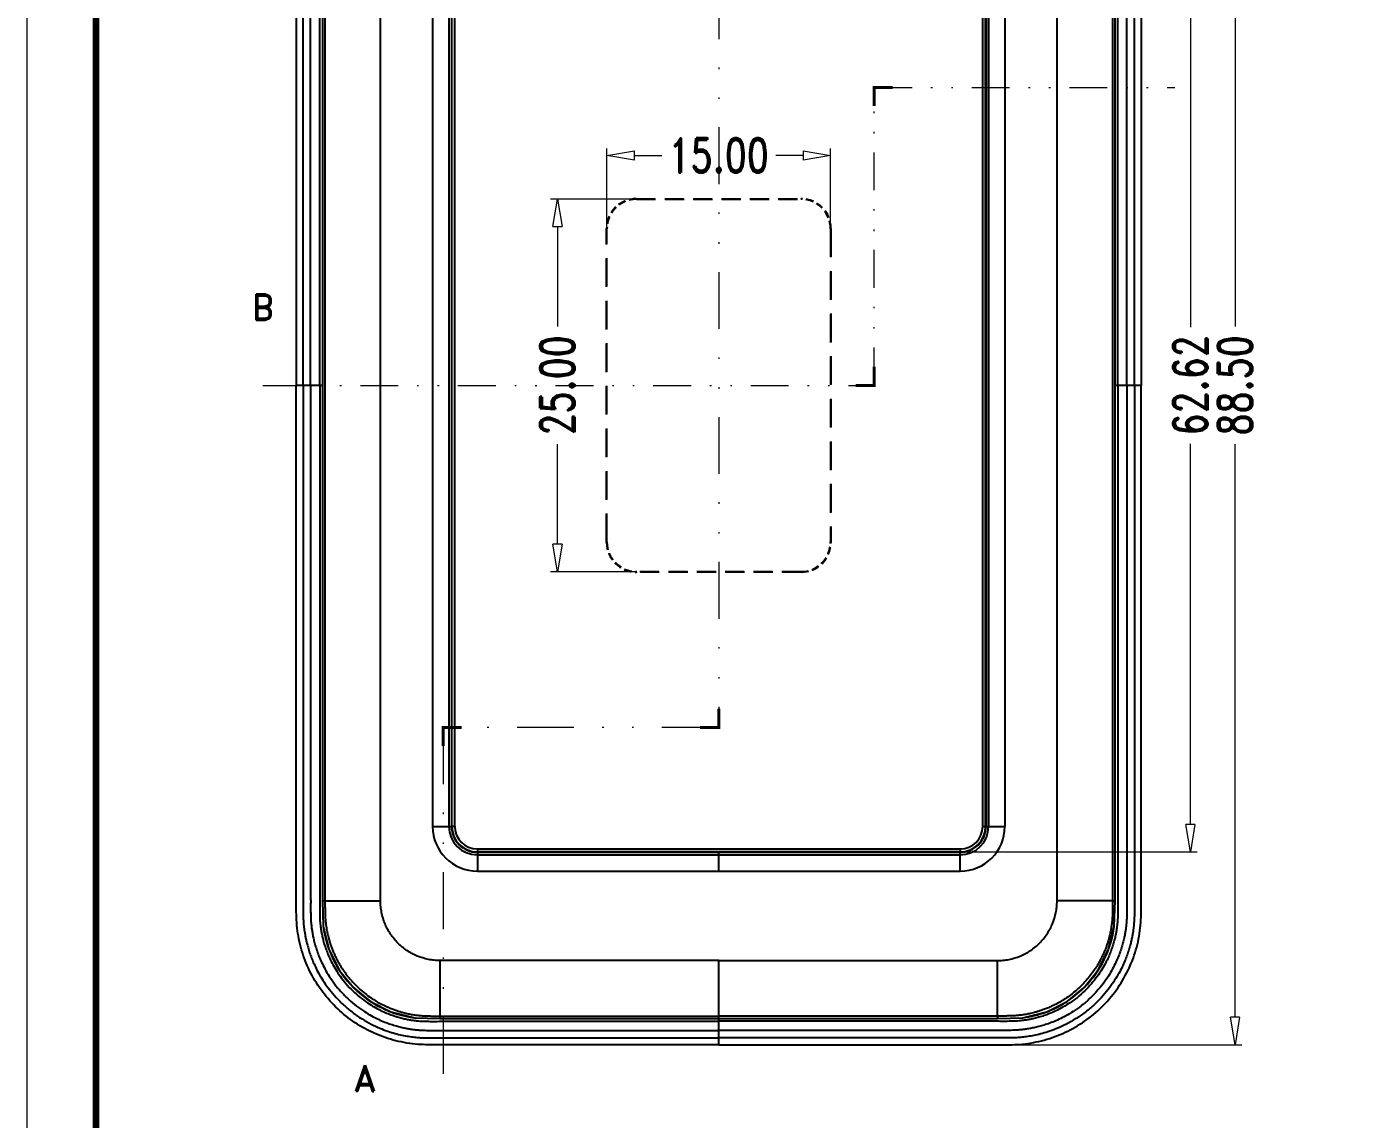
# Model space of a CAD drawing. Header units: millimetres. Extents: x 1204 to 1781, y 423 to 610.
# Drawn here: x 1204.2 to 1294.2, y 497.5 to 570.8 of the extents above; entities that cross this region are included whole.
import ezdxf
from ezdxf.enums import TextEntityAlignment as Align

# ---------------------------------------------------------------- set-up
doc = ezdxf.new("R2010")
doc.units = ezdxf.units.MM
doc.linetypes.add('DIVIDE', pattern=[31.75, 12.7, -6.35, 0, -6.35, 0, -6.35])
doc.linetypes.add('HIDDEN', pattern=[9.525, 6.35, -3.175])
for name, color, linetype, lineweight in [('dim', 82, 'Continuous', 9), ('from', 7, 'Continuous', 13), ('hatch', 56, 'Continuous', 9)]:
    doc.layers.add(name, color=color, linetype=linetype, lineweight=lineweight)
doc.styles.add('ROMAND', font='romand.shx', dxfattribs={"width": 0.75, "bigfont": 'gbcbig.shx'})
doc.dimstyles.new('YanXiu', dxfattribs={"dimtxt": 2.5, "dimasz": 2.2, "dimexe": 1, "dimexo": 0, "dimgap": 0.66, "dimtad": 0, "dimzin": 1, "dimdsep": 46, "dimtxsty": 'ROMAND', "dimblk": 'CLOSEDBLANK', "dimcen": 0, "dimclrd": 3, "dimclre": 3, "dimclrt": 7, "dimazin": 0, "dimtfac": 1, "dimtofl": 0, "dimtmove": 0, "dimatfit": 3, "dimldrblk": 'CLOSEDBLANK', "dimfxl": 1, "dimlwd": 5, "dimlwe": 5, "dimarcsym": 0})

# ---------------------------------------------------------------- blocks, each defined once
blk = doc.blocks.new('_ClosedBlank')
at = {"color": 0, "linetype": 'ByBlock', "lineweight": -2}
for p, q in [((-1, 0.167), (0, 0)), ((-1, 0.167), (-1, -0.167)), ((0, 0), (-1, -0.167))]:
    blk.add_line(p, q, dxfattribs=at)
blk = doc.blocks.new('*D52')
at = {"layer": 'Defpoints', "color": 0}
for p in [(1266.874, 578.078), (1266.874, 515.458), (1282.322, 515.458)]:
    blk.add_point(p, dxfattribs=at)
at = {"layer": 'dim', "color": 3, "lineweight": 5}
for p, q in [((1266.874, 578.078), (1282.781, 578.078)), ((1282.322, 576.238), (1282.322, 550.678)), ((1282.322, 517.298), (1282.322, 542.858)), ((1266.874, 515.458), (1282.781, 515.458))]:
    blk.add_line(p, q, dxfattribs=at)
at = {"layer": 'dim', "color": 3, "lineweight": 5, "xscale": 1.84, "yscale": 1.84, "zscale": 1.84}
for p, rotation in [((1282.322, 578.078), 90), ((1282.322, 515.458), 270)]:
    blk.add_blockref('_ClosedBlank', p, dxfattribs=dict(at, rotation=rotation))
at = {"layer": 'dim', "color": 7, "insert": (1282.322, 546.768), "char_height": 2.3, "attachment_point": 5, "rotation": 90, "style": 'ROMAND'}
blk.add_mtext('62.62', dxfattribs=at)
blk = doc.blocks.new('*D55')
at = {"layer": 'Defpoints', "color": 0}
for p in [(1269.366, 591.017), (1269.066, 502.519), (1285.322, 502.519)]:
    blk.add_point(p, dxfattribs=at)
at = {"layer": 'dim', "color": 3, "lineweight": 5}
for p, q in [((1269.366, 591.017), (1285.781, 591.017)), ((1285.322, 589.177), (1285.322, 550.719)), ((1285.322, 504.359), (1285.322, 542.817)), ((1269.066, 502.519), (1285.781, 502.519))]:
    blk.add_line(p, q, dxfattribs=at)
at = {"layer": 'dim', "color": 3, "lineweight": 5, "xscale": 1.84, "yscale": 1.84, "zscale": 1.84}
for p, rotation in [((1285.322, 591.017), 90), ((1285.322, 502.519), 270)]:
    blk.add_blockref('_ClosedBlank', p, dxfattribs=dict(at, rotation=rotation))
at = {"layer": 'dim', "color": 7, "insert": (1285.322, 546.768), "char_height": 2.3, "attachment_point": 5, "rotation": 90, "style": 'ROMAND'}
blk.add_mtext('88.50', dxfattribs=at)
blk = doc.blocks.new('*D56')
at = {"layer": 'Defpoints', "color": 0}
for p in [(1258.174, 562.203), (1243.174, 557.276), (1258.174, 557.276)]:
    blk.add_point(p, dxfattribs=at)
at = {"layer": 'dim', "color": 3, "lineweight": 5}
for p, q in [((1243.174, 557.276), (1243.174, 562.663)), ((1245.014, 562.203), (1246.847, 562.203)), ((1256.334, 562.203), (1254.502, 562.203)), ((1258.174, 557.276), (1258.174, 562.663))]:
    blk.add_line(p, q, dxfattribs=at)
at = {"layer": 'dim', "color": 3, "lineweight": 5, "xscale": 1.84, "yscale": 1.84, "zscale": 1.84, "rotation": 180}
blk.add_blockref('_ClosedBlank', (1243.174, 562.203), dxfattribs=at)
at = {"layer": 'dim', "color": 3, "lineweight": 5, "xscale": 1.84, "yscale": 1.84, "zscale": 1.84}
blk.add_blockref('_ClosedBlank', (1258.174, 562.203), dxfattribs=at)
at = {"layer": 'dim', "color": 7, "insert": (1250.674, 562.203), "char_height": 2.3, "attachment_point": 5, "style": 'ROMAND'}
blk.add_mtext('15.00', dxfattribs=at)
blk = doc.blocks.new('*D57')
at = {"layer": 'Defpoints', "color": 0}
for p in [(1245.167, 559.268), (1239.85, 534.268), (1245.167, 534.268)]:
    blk.add_point(p, dxfattribs=at)
at = {"layer": 'dim', "color": 3, "lineweight": 5}
for p, q in [((1245.167, 559.268), (1239.391, 559.268)), ((1239.85, 557.428), (1239.85, 550.719)), ((1239.85, 536.108), (1239.85, 542.817)), ((1245.167, 534.268), (1239.391, 534.268))]:
    blk.add_line(p, q, dxfattribs=at)
at = {"layer": 'dim', "color": 3, "lineweight": 5, "xscale": 1.84, "yscale": 1.84, "zscale": 1.84}
for p, rotation in [((1239.85, 559.268), 90), ((1239.85, 534.268), 270)]:
    blk.add_blockref('_ClosedBlank', p, dxfattribs=dict(at, rotation=rotation))
at = {"layer": 'dim', "color": 7, "insert": (1239.85, 546.768), "char_height": 2.3, "attachment_point": 5, "rotation": 90, "style": 'ROMAND'}
blk.add_mtext('25.00', dxfattribs=at)

msp = doc.modelspace()

# ---------------------------------------------------------------- linework, layer by layer
at = {"color": 7, "linetype": 'Continuous'}
for p, q in [((1224.075, 581.367), (1224.075, 512.169)), ((1277.274, 512.169), (1277.274, 581.367)), ((1231.474, 576.368), (1231.474, 517.168)), ((1232.568, 576.368), (1232.568, 517.168)), ((1232.74, 576.368), (1232.74, 517.168)), ((1232.764, 517.168), (1232.764, 576.368)), ((1232.964, 517.168), (1232.964, 576.368)), ((1268.384, 517.168), (1268.384, 576.368)), ((1268.584, 517.168), (1268.584, 576.368)), ((1268.609, 576.368), (1268.609, 517.168)), ((1268.78, 576.368), (1268.78, 517.168)), ((1269.874, 576.368), (1269.874, 517.168)), ((1224.074, 546.768), (1222.324, 546.768)), ((1279.024, 546.768), (1277.274, 546.768)), ((1231.474, 517.168), (1232.74, 517.168)), ((1232.74, 517.168), (1232.764, 517.168)), ((1232.964, 517.168), (1232.764, 517.168)), ((1268.384, 517.168), (1268.584, 517.168)), ((1268.609, 517.168), (1268.584, 517.168)), ((1268.609, 517.168), (1269.874, 517.168)), ((1234.474, 515.658), (1234.474, 515.458)), ((1234.474, 515.658), (1266.874, 515.658)), ((1234.474, 515.434), (1234.474, 515.458)), ((1266.874, 515.458), (1234.474, 515.458)), ((1234.474, 515.434), (1234.474, 514.168)), ((1234.474, 515.434), (1266.874, 515.434)), ((1250.674, 514.168), (1250.674, 515.434)), ((1266.874, 515.658), (1266.874, 515.458)), ((1266.874, 515.434), (1266.874, 515.458)), ((1266.874, 514.168), (1266.874, 515.434)), ((1234.474, 515.262), (1266.874, 515.262)), ((1234.474, 514.168), (1266.874, 514.168)), ((1224.075, 512.169), (1224.132, 510.487)), ((1224.249, 512.168), (1227.974, 512.168)), ((1277.099, 512.168), (1273.374, 512.168)), ((1277.216, 510.487), (1277.274, 512.169)), ((1224.132, 510.487), (1224.534, 508.873)), ((1276.814, 508.873), (1277.216, 510.487)), ((1224.534, 508.873), (1225.228, 507.505)), ((1276.12, 507.505), (1276.814, 508.873)), ((1225.228, 507.505), (1226.156, 506.359)), ((1231.974, 504.443), (1231.974, 508.168)), ((1250.674, 504.268), (1250.674, 508.168)), ((1269.374, 504.443), (1269.374, 508.168)), ((1275.193, 506.359), (1276.12, 507.505)), ((1226.156, 506.359), (1227.3, 505.429)), ((1274.049, 505.429), (1275.193, 506.359)), ((1227.3, 505.429), (1228.666, 504.733)), ((1228.666, 504.733), (1230.279, 504.328)), ((1271.07, 504.328), (1272.682, 504.733)), ((1272.682, 504.733), (1274.049, 505.429)), ((1230.279, 504.328), (1231.975, 504.268)), ((1231.974, 504.443), (1231.975, 504.268)), ((1231.975, 504.268), (1269.373, 504.268)), ((1250.674, 502.518), (1250.674, 504.268)), ((1269.374, 504.443), (1269.373, 504.268)), ((1269.373, 504.268), (1271.07, 504.328))]:
    msp.add_line(p, q, dxfattribs=at)
at = {"color": 3, "linetype": 'HIDDEN', "ltscale": 0.2}
for p, q in [((1245.14, 559.294), (1256.208, 559.294)), ((1245.167, 559.268), (1256.182, 559.268)), ((1256.208, 534.242), (1245.14, 534.242)), ((1256.182, 534.268), (1245.167, 534.268))]:
    msp.add_line(p, q, dxfattribs=at)
at = {"color": 3, "linetype": 'HIDDEN', "ltscale": 0.001}
for p, q in [((1245.14, 559.294), (1245.167, 559.268)), ((1256.208, 559.294), (1256.182, 559.268)), ((1243.148, 557.302), (1243.174, 557.276)), ((1258.201, 557.302), (1258.174, 557.276)), ((1243.148, 536.234), (1243.174, 536.26)), ((1258.201, 536.234), (1258.174, 536.26)), ((1245.14, 534.242), (1245.167, 534.268)), ((1256.208, 534.242), (1256.182, 534.268))]:
    msp.add_line(p, q, dxfattribs=at)
at = {"color": 3, "linetype": 'HIDDEN', "ltscale": 0.3}
for p, q in [((1243.148, 536.234), (1243.148, 557.302)), ((1243.174, 536.26), (1243.174, 557.276)), ((1258.174, 557.276), (1258.174, 536.26)), ((1258.201, 557.302), (1258.201, 536.234))]:
    msp.add_line(p, q, dxfattribs=at)
at = {"color": 7, "linetype": 'Continuous'}
for centre, radius, start, end in [((1234.474, 517.168), 3, 180, 270), ((1234.474, 517.168), 1.906, 180, 270), ((1234.474, 517.168), 1.734, 179.99565, 270.00679), ((1234.474, 517.168), 1.71, 180, 270), ((1234.474, 517.168), 1.51, 180, 270), ((1266.874, 517.168), 1.51, 270, 0), ((1266.874, 517.168), 1.71, 270, 0), ((1266.874, 517.168), 1.734, 269.99321, 0.00435), ((1266.874, 517.168), 1.906, 270, 0), ((1266.874, 517.168), 3, 270, 0), ((1231.174, 511.368), 7.094, 187.2901, 224.88522), ((1270.175, 511.367), 7.093, 315.2907, 352.55043), ((1231.174, 511.367), 7.094, 224.88047, 262.55352), ((1270.173, 511.369), 7.096, 303.41054, 314.7226), ((1270.175, 511.368), 7.095, 314.72186, 315.29209), ((1270.175, 511.366), 7.092, 277.46795, 302.80677), ((1270.175, 511.368), 7.094, 302.80071, 303.40664)]:
    msp.add_arc(centre, radius, start, end, dxfattribs=at)
at = {"color": 3, "linetype": 'HIDDEN', "ltscale": 0.08}
for centre, major_axis, start_param, end_param in [((1245.156, 557.287), (-1.425, 1.425), -0.7816, 0.7816), ((1245.182, 557.26), (1.425, -1.425), 2.359993, 3.923193), ((1256.167, 557.26), (-1.425, -1.425), 2.359993, 3.923193), ((1256.193, 557.287), (1.425, 1.425), -0.7816, 0.7816), ((1245.156, 536.249), (1.425, 1.425), -3.923193, -2.359993), ((1245.182, 536.276), (1.425, 1.425), 2.359993, 3.923193), ((1256.167, 536.276), (-1.425, 1.425), 2.359993, 3.923193), ((1256.193, 536.249), (-1.425, 1.425), -3.923193, -2.359993)]:
    msp.add_ellipse(centre, major_axis=major_axis, ratio=0.992433, start_param=start_param, end_param=end_param, dxfattribs=at)
at = {"color": 7, "linetype": 'Continuous'}
for points, start_tangent, end_tangent in [([(1250.674, 591.018), (1249.571, 591.018), (1248.467, 591.018), (1247.364, 591.018), (1246.26, 591.018), (1245.156, 591.018), (1244.053, 591.018), (1242.949, 591.018), (1241.846, 591.018), (1240.742, 591.018), (1239.639, 591.018), (1238.535, 591.018), (1237.432, 591.018), (1236.328, 591.018), (1235.224, 591.018), (1234.121, 591.018), (1233.018, 591.018), (1231.916, 591.018), (1230.682, 591.004), (1229.193, 590.793), (1227.764, 590.335), (1226.433, 589.641), (1225.239, 588.732), (1224.215, 587.635), (1223.391, 586.381), (1222.791, 585.005), (1222.433, 583.548), (1222.324, 582.093), (1222.324, 580.98), (1222.324, 579.874), (1222.324, 578.771), (1222.324, 577.668), (1222.324, 576.564), (1222.324, 575.461), (1222.324, 574.357), (1222.324, 573.254), (1222.324, 572.15), (1222.324, 571.046), (1222.324, 569.943), (1222.324, 568.839), (1222.324, 567.736), (1222.324, 566.632), (1222.324, 565.529), (1222.324, 564.425), (1222.324, 563.321), (1222.324, 562.218), (1222.324, 561.114), (1222.324, 560.011), (1222.324, 558.907), (1222.324, 557.804), (1222.324, 556.7), (1222.324, 555.597), (1222.324, 554.493), (1222.324, 553.389), (1222.324, 552.286), (1222.324, 551.182), (1222.324, 550.079), (1222.324, 548.975), (1222.324, 547.872), (1222.324, 546.768)], (-1, 0), (0, -1)), ([(1250.674, 591.018), (1251.778, 591.018), (1252.881, 591.018), (1253.985, 591.018), (1255.089, 591.018), (1256.192, 591.018), (1257.296, 591.018), (1258.399, 591.018), (1259.503, 591.018), (1260.606, 591.018), (1261.71, 591.018), (1262.813, 591.018), (1263.917, 591.018), (1265.021, 591.018), (1266.124, 591.018), (1267.228, 591.018), (1268.331, 591.018), (1269.432, 591.018), (1270.666, 591.004), (1272.155, 590.793), (1273.585, 590.335), (1274.915, 589.641), (1276.11, 588.732), (1277.134, 587.635), (1277.957, 586.381), (1278.557, 585.005), (1278.916, 583.548), (1279.025, 582.093), (1279.024, 580.98), (1279.024, 579.874), (1279.024, 578.771), (1279.024, 577.668), (1279.024, 576.564), (1279.024, 575.461), (1279.024, 574.357), (1279.024, 573.254), (1279.024, 572.15), (1279.024, 571.046), (1279.024, 569.943), (1279.024, 568.839), (1279.024, 567.736), (1279.024, 566.632), (1279.024, 565.529), (1279.024, 564.425), (1279.024, 563.321), (1279.024, 562.218), (1279.024, 561.114), (1279.024, 560.011), (1279.024, 558.907), (1279.024, 557.804), (1279.024, 556.7), (1279.024, 555.597), (1279.024, 554.493), (1279.024, 553.389), (1279.024, 552.286), (1279.024, 551.182), (1279.024, 550.079), (1279.024, 548.975), (1279.024, 547.872), (1279.024, 546.768)], (1, 0), (0, -1)), ([(1222.783, 546.768), (1222.783, 549.704), (1222.783, 552.524), (1222.783, 555.09), (1222.783, 557.394), (1222.783, 559.47), (1222.783, 561.35), (1222.783, 563.06), (1222.783, 564.619), (1222.783, 566.044), (1222.783, 567.349), (1222.783, 568.548), (1222.783, 569.65), (1222.783, 570.665), (1222.783, 571.6), (1222.783, 572.462), (1222.783, 573.259), (1222.783, 573.995), (1222.783, 574.678), (1222.783, 575.313), (1222.783, 575.905), (1222.783, 576.455), (1222.783, 576.965), (1222.783, 577.438), (1222.783, 577.877), (1222.783, 578.287), (1222.783, 578.668), (1222.783, 579.021), (1222.783, 579.346), (1222.783, 579.646), (1222.783, 579.922), (1222.783, 580.18), (1222.783, 580.421), (1222.783, 580.648), (1222.783, 580.864), (1222.783, 581.067), (1222.783, 581.255), (1222.783, 581.431), (1222.783, 581.599), (1222.782, 581.769), (1222.782, 581.943), (1222.782, 582.119), (1222.784, 582.298), (1222.789, 582.483), (1222.798, 582.67), (1222.811, 582.854), (1222.828, 583.034), (1222.849, 583.216), (1222.875, 583.406), (1222.909, 583.615), (1222.953, 583.85), (1223.012, 584.117), (1223.09, 584.419), (1223.19, 584.751), (1223.315, 585.109), (1223.468, 585.49), (1223.657, 585.898), (1223.892, 586.337), (1224.185, 586.812), (1224.55, 587.32), (1224.999, 587.85), (1225.528, 588.376), (1226.118, 588.865), (1226.735, 589.289), (1227.344, 589.634), (1227.921, 589.903), (1228.457, 590.107), (1228.955, 590.261), (1229.417, 590.373), (1229.843, 590.453), (1230.234, 590.507), (1230.584, 590.539), (1230.898, 590.555), (1231.181, 590.56), (1231.441, 590.56), (1231.69, 590.56), (1231.935, 590.559), (1232.183, 590.559), (1232.43, 590.559), (1232.68, 590.56), (1232.942, 590.56), (1233.23, 590.56), (1233.557, 590.559), (1233.921, 590.559), (1234.314, 590.559), (1234.739, 590.559), (1235.199, 590.559), (1235.699, 590.559), (1236.241, 590.559), (1236.824, 590.559), (1237.452, 590.559), (1238.132, 590.559), (1238.869, 590.559), (1239.669, 590.559), (1240.537, 590.559), (1241.479, 590.559), (1242.499, 590.559), (1243.606, 590.559), (1244.804, 590.559), (1246.104, 590.559), (1247.51, 590.559), (1249.037, 590.559), (1250.674, 590.559)], (0, 1), (1, 0)), ([(1223.289, 546.768), (1223.289, 549.647), (1223.289, 552.414), (1223.289, 554.946), (1223.289, 557.224), (1223.289, 559.279), (1223.289, 561.142), (1223.289, 562.838), (1223.289, 564.385), (1223.289, 565.801), (1223.289, 567.099), (1223.289, 568.292), (1223.289, 569.391), (1223.289, 570.403), (1223.289, 571.334), (1223.289, 572.196), (1223.289, 572.997), (1223.289, 573.736), (1223.289, 574.416), (1223.289, 575.043), (1223.289, 575.627), (1223.289, 576.175), (1223.289, 576.689), (1223.289, 577.163), (1223.289, 577.597), (1223.289, 577.995), (1223.289, 578.36), (1223.289, 578.698), (1223.289, 579.012), (1223.289, 579.308), (1223.289, 579.591), (1223.289, 579.863), (1223.289, 580.122), (1223.289, 580.361), (1223.289, 580.578), (1223.289, 580.775), (1223.289, 580.956), (1223.289, 581.122), (1223.289, 581.276), (1223.29, 581.417), (1223.289, 581.545), (1223.289, 581.664), (1223.289, 581.775), (1223.289, 581.884), (1223.288, 581.995), (1223.289, 582.112), (1223.29, 582.241), (1223.293, 582.388), (1223.299, 582.556), (1223.31, 582.745), (1223.329, 582.955), (1223.356, 583.188), (1223.393, 583.445), (1223.444, 583.724), (1223.511, 584.024), (1223.596, 584.347), (1223.706, 584.696), (1223.845, 585.075), (1224.022, 585.486), (1224.246, 585.932), (1224.528, 586.411), (1224.882, 586.92), (1225.319, 587.449), (1225.83, 587.965), (1226.369, 588.42), (1226.891, 588.788), (1227.38, 589.08), (1227.836, 589.311), (1228.261, 589.495), (1228.656, 589.64), (1229.023, 589.754), (1229.361, 589.842), (1229.67, 589.908), (1229.951, 589.957), (1230.21, 589.994), (1230.457, 590.02), (1230.7, 590.039), (1230.945, 590.049), (1231.188, 590.053), (1231.428, 590.054), (1231.664, 590.053), (1231.902, 590.053), (1232.15, 590.053), (1232.42, 590.053), (1232.72, 590.053), (1233.055, 590.053), (1233.427, 590.053), (1233.837, 590.053), (1234.289, 590.053), (1234.79, 590.053), (1235.346, 590.053), (1235.966, 590.053), (1236.658, 590.053), (1237.432, 590.053), (1238.301, 590.053), (1239.278, 590.053), (1240.383, 590.053), (1241.634, 590.053), (1243.059, 590.053), (1244.684, 590.053), (1246.512, 590.053), (1248.521, 590.053), (1250.674, 590.053)], (0, 1), (1, 0)), ([(1278.566, 546.768), (1278.566, 549.704), (1278.566, 552.524), (1278.566, 555.09), (1278.566, 557.394), (1278.566, 559.47), (1278.566, 561.35), (1278.566, 563.06), (1278.566, 564.619), (1278.566, 566.044), (1278.566, 567.349), (1278.566, 568.548), (1278.566, 569.65), (1278.566, 570.665), (1278.566, 571.6), (1278.566, 572.462), (1278.566, 573.259), (1278.566, 573.995), (1278.566, 574.678), (1278.566, 575.313), (1278.566, 575.905), (1278.566, 576.455), (1278.566, 576.965), (1278.566, 577.438), (1278.566, 577.877), (1278.566, 578.287), (1278.566, 578.668), (1278.566, 579.021), (1278.566, 579.346), (1278.566, 579.646), (1278.566, 579.922), (1278.566, 580.18), (1278.566, 580.421), (1278.566, 580.648), (1278.566, 580.864), (1278.566, 581.067), (1278.566, 581.255), (1278.565, 581.431), (1278.566, 581.599), (1278.566, 581.769), (1278.567, 581.943), (1278.566, 582.119), (1278.564, 582.298), (1278.56, 582.483), (1278.551, 582.67), (1278.538, 582.854), (1278.521, 583.034), (1278.5, 583.216), (1278.474, 583.406), (1278.44, 583.615), (1278.395, 583.85), (1278.336, 584.117), (1278.258, 584.419), (1278.158, 584.751), (1278.034, 585.109), (1277.88, 585.49), (1277.691, 585.898), (1277.457, 586.337), (1277.164, 586.812), (1276.798, 587.32), (1276.349, 587.85), (1275.82, 588.376), (1275.231, 588.865), (1274.614, 589.289), (1274.004, 589.634), (1273.428, 589.903), (1272.891, 590.107), (1272.393, 590.261), (1271.932, 590.373), (1271.505, 590.453), (1271.115, 590.507), (1270.765, 590.539), (1270.45, 590.555), (1270.167, 590.56), (1269.907, 590.56), (1269.659, 590.56), (1269.413, 590.559), (1269.166, 590.559), (1268.918, 590.559), (1268.668, 590.56), (1268.407, 590.56), (1268.118, 590.56), (1267.791, 590.559), (1267.428, 590.559), (1267.034, 590.559), (1266.61, 590.559), (1266.149, 590.559), (1265.649, 590.559), (1265.108, 590.559), (1264.525, 590.559), (1263.896, 590.559), (1263.217, 590.559), (1262.48, 590.559), (1261.68, 590.559), (1260.812, 590.559), (1259.87, 590.559), (1258.849, 590.559), (1257.743, 590.559), (1256.544, 590.559), (1255.245, 590.559), (1253.838, 590.559), (1252.311, 590.559), (1250.674, 590.559)], (0, 1), (-1, 0)), ([(1278.059, 546.768), (1278.059, 549.647), (1278.059, 552.414), (1278.059, 554.946), (1278.059, 557.224), (1278.059, 559.279), (1278.059, 561.142), (1278.059, 562.838), (1278.059, 564.385), (1278.059, 565.801), (1278.059, 567.099), (1278.059, 568.292), (1278.059, 569.391), (1278.059, 570.403), (1278.059, 571.334), (1278.059, 572.196), (1278.059, 572.997), (1278.059, 573.736), (1278.059, 574.416), (1278.059, 575.043), (1278.059, 575.627), (1278.059, 576.175), (1278.059, 576.689), (1278.059, 577.163), (1278.059, 577.597), (1278.059, 577.995), (1278.059, 578.36), (1278.059, 578.698), (1278.059, 579.012), (1278.059, 579.308), (1278.059, 579.591), (1278.059, 579.863), (1278.059, 580.122), (1278.059, 580.361), (1278.059, 580.578), (1278.059, 580.775), (1278.059, 580.956), (1278.059, 581.122), (1278.059, 581.276), (1278.059, 581.417), (1278.059, 581.545), (1278.059, 581.664), (1278.06, 581.775), (1278.06, 581.884), (1278.06, 581.995), (1278.06, 582.112), (1278.059, 582.241), (1278.056, 582.388), (1278.05, 582.556), (1278.038, 582.745), (1278.02, 582.955), (1277.993, 583.188), (1277.955, 583.445), (1277.904, 583.724), (1277.838, 584.024), (1277.752, 584.347), (1277.643, 584.696), (1277.504, 585.075), (1277.327, 585.486), (1277.103, 585.932), (1276.82, 586.411), (1276.467, 586.92), (1276.029, 587.449), (1275.519, 587.965), (1274.979, 588.42), (1274.457, 588.788), (1273.968, 589.08), (1273.513, 589.311), (1273.088, 589.495), (1272.692, 589.64), (1272.326, 589.754), (1271.987, 589.842), (1271.679, 589.908), (1271.398, 589.957), (1271.139, 589.994), (1270.892, 590.02), (1270.649, 590.039), (1270.404, 590.049), (1270.16, 590.053), (1269.921, 590.054), (1269.685, 590.053), (1269.447, 590.053), (1269.199, 590.053), (1268.929, 590.053), (1268.628, 590.053), (1268.293, 590.053), (1267.921, 590.053), (1267.511, 590.053), (1267.059, 590.053), (1266.559, 590.053), (1266.002, 590.053), (1265.382, 590.053), (1264.691, 590.053), (1263.917, 590.053), (1263.048, 590.053), (1262.07, 590.053), (1260.966, 590.053), (1259.715, 590.053), (1258.29, 590.053), (1256.665, 590.053), (1254.837, 590.053), (1252.828, 590.053), (1250.674, 590.053)], (0, 1), (-1, 0)), ([(1223.895, 546.768), (1223.895, 549.647), (1223.895, 552.414), (1223.895, 554.946), (1223.895, 557.224), (1223.895, 559.279), (1223.895, 561.142), (1223.895, 562.838), (1223.895, 564.385), (1223.895, 565.801), (1223.895, 567.099), (1223.895, 568.292), (1223.895, 569.391), (1223.895, 570.403), (1223.895, 571.334), (1223.895, 572.196), (1223.895, 572.997), (1223.895, 573.736), (1223.895, 574.416), (1223.895, 575.043), (1223.895, 575.627), (1223.895, 576.175), (1223.895, 576.689), (1223.895, 577.163), (1223.895, 577.597), (1223.895, 577.995), (1223.895, 578.36), (1223.895, 578.698), (1223.895, 579.012), (1223.895, 579.308), (1223.895, 579.591), (1223.895, 579.863), (1223.895, 580.122), (1223.895, 580.362), (1223.895, 580.578), (1223.895, 580.775), (1223.895, 580.955), (1223.895, 581.122), (1223.895, 581.275), (1223.895, 581.417), (1223.895, 581.546), (1223.895, 581.665), (1223.894, 581.777), (1223.894, 581.886), (1223.894, 581.994), (1223.895, 582.109), (1223.896, 582.233), (1223.898, 582.372), (1223.904, 582.527), (1223.914, 582.7), (1223.931, 582.894), (1223.956, 583.109), (1223.991, 583.347), (1224.038, 583.604), (1224.099, 583.881), (1224.178, 584.179), (1224.279, 584.502), (1224.408, 584.852), (1224.571, 585.231), (1224.778, 585.643), (1225.039, 586.085), (1225.365, 586.555), (1225.769, 587.043), (1226.24, 587.52), (1226.738, 587.94), (1227.22, 588.28), (1227.672, 588.549), (1228.092, 588.763), (1228.485, 588.932), (1228.85, 589.066), (1229.188, 589.171), (1229.5, 589.252), (1229.785, 589.314), (1230.045, 589.359), (1230.284, 589.393), (1230.512, 589.417), (1230.736, 589.434), (1230.961, 589.444), (1231.193, 589.448), (1231.427, 589.448), (1231.662, 589.448), (1231.901, 589.447), (1232.15, 589.447), (1232.42, 589.447), (1232.72, 589.447), (1233.055, 589.447), (1233.427, 589.447), (1233.837, 589.447), (1234.289, 589.447), (1234.79, 589.447), (1235.346, 589.447), (1235.966, 589.447), (1236.658, 589.447), (1237.432, 589.447), (1238.301, 589.447), (1239.278, 589.447), (1240.383, 589.447), (1241.634, 589.447), (1243.059, 589.447), (1244.684, 589.447), (1246.512, 589.447), (1248.521, 589.447), (1250.674, 589.447)], (0, 1), (1, 0)), ([(1277.454, 546.768), (1277.454, 549.647), (1277.454, 552.414), (1277.454, 554.946), (1277.454, 557.224), (1277.454, 559.279), (1277.454, 561.142), (1277.454, 562.838), (1277.454, 564.385), (1277.454, 565.801), (1277.454, 567.099), (1277.454, 568.292), (1277.454, 569.391), (1277.454, 570.403), (1277.454, 571.334), (1277.454, 572.196), (1277.454, 572.997), (1277.454, 573.736), (1277.454, 574.416), (1277.454, 575.043), (1277.454, 575.627), (1277.454, 576.175), (1277.454, 576.689), (1277.454, 577.163), (1277.454, 577.597), (1277.454, 577.995), (1277.454, 578.36), (1277.454, 578.698), (1277.454, 579.012), (1277.454, 579.308), (1277.454, 579.591), (1277.454, 579.863), (1277.454, 580.122), (1277.454, 580.362), (1277.454, 580.578), (1277.454, 580.775), (1277.454, 580.955), (1277.453, 581.122), (1277.453, 581.275), (1277.453, 581.417), (1277.453, 581.546), (1277.454, 581.665), (1277.454, 581.777), (1277.454, 581.886), (1277.454, 581.994), (1277.454, 582.109), (1277.453, 582.233), (1277.45, 582.372), (1277.445, 582.527), (1277.434, 582.7), (1277.417, 582.894), (1277.392, 583.109), (1277.357, 583.347), (1277.31, 583.604), (1277.249, 583.881), (1277.17, 584.179), (1277.069, 584.502), (1276.941, 584.852), (1276.778, 585.231), (1276.571, 585.643), (1276.31, 586.085), (1275.983, 586.555), (1275.58, 587.043), (1275.108, 587.52), (1274.61, 587.94), (1274.128, 588.28), (1273.677, 588.549), (1273.256, 588.763), (1272.864, 588.932), (1272.499, 589.066), (1272.16, 589.171), (1271.848, 589.252), (1271.563, 589.314), (1271.304, 589.359), (1271.064, 589.393), (1270.836, 589.417), (1270.613, 589.434), (1270.387, 589.444), (1270.155, 589.448), (1269.921, 589.448), (1269.687, 589.448), (1269.448, 589.447), (1269.198, 589.447), (1268.928, 589.447), (1268.628, 589.447), (1268.293, 589.447), (1267.922, 589.447), (1267.512, 589.447), (1267.059, 589.447), (1266.559, 589.447), (1266.002, 589.447), (1265.382, 589.447), (1264.691, 589.447), (1263.917, 589.447), (1263.048, 589.447), (1262.07, 589.447), (1260.966, 589.447), (1259.715, 589.447), (1258.29, 589.447), (1256.665, 589.447), (1254.837, 589.447), (1252.828, 589.447), (1250.674, 589.447)], (0, 1), (-1, 0)), ([(1224.249, 581.368), (1224.249, 579.206), (1224.249, 577.043), (1224.249, 572.718), (1224.249, 568.393), (1224.249, 564.068), (1224.249, 555.418), (1224.249, 551.093), (1224.249, 546.768), (1224.249, 538.118), (1224.249, 529.468), (1224.249, 525.143), (1224.249, 520.818), (1224.249, 518.655), (1224.249, 516.493), (1224.249, 515.411), (1224.249, 514.33), (1224.249, 512.168)], (-0.001256, -0.999999), (0.001256, -0.999999)), ([(1227.974, 512.168), (1227.974, 514.331), (1227.974, 515.412), (1227.974, 516.493), (1227.974, 518.656), (1227.974, 520.818), (1227.974, 525.143), (1227.974, 529.468), (1227.974, 538.118), (1227.974, 546.768), (1227.974, 551.093), (1227.974, 555.418), (1227.974, 564.068), (1227.974, 568.393), (1227.974, 572.718), (1227.974, 577.043), (1227.974, 579.206), (1227.974, 581.368)], (-0.010433, 0.999946), (0.010433, 0.999946)), ([(1273.374, 512.168), (1273.374, 514.331), (1273.374, 515.412), (1273.374, 516.493), (1273.374, 518.656), (1273.374, 520.818), (1273.374, 525.143), (1273.374, 529.468), (1273.374, 538.118), (1273.374, 546.768), (1273.374, 551.093), (1273.374, 555.418), (1273.374, 564.068), (1273.374, 568.393), (1273.374, 572.718), (1273.374, 577.043), (1273.374, 579.206), (1273.374, 581.368)], (0.010433, 0.999946), (-0.010433, 0.999946)), ([(1277.099, 581.368), (1277.099, 579.206), (1277.099, 577.043), (1277.099, 572.718), (1277.099, 568.393), (1277.099, 564.068), (1277.099, 555.418), (1277.099, 551.093), (1277.099, 546.768), (1277.099, 538.118), (1277.099, 529.468), (1277.099, 525.143), (1277.099, 520.818), (1277.099, 518.655), (1277.099, 516.493), (1277.099, 515.411), (1277.099, 514.33), (1277.099, 512.168)], (0.001256, -0.999999), (-0.001256, -0.999999)), ([(1250.674, 502.518), (1249.571, 502.518), (1248.467, 502.518), (1247.364, 502.518), (1246.26, 502.518), (1245.156, 502.518), (1244.053, 502.518), (1242.949, 502.518), (1241.846, 502.518), (1240.742, 502.518), (1239.639, 502.518), (1238.535, 502.518), (1237.432, 502.518), (1236.328, 502.518), (1235.224, 502.518), (1234.121, 502.518), (1233.018, 502.518), (1231.916, 502.518), (1230.682, 502.532), (1229.193, 502.743), (1227.764, 503.202), (1226.433, 503.895), (1225.239, 504.804), (1224.215, 505.901), (1223.391, 507.155), (1222.791, 508.531), (1222.433, 509.989), (1222.324, 511.443), (1222.324, 512.556), (1222.324, 513.662), (1222.324, 514.765), (1222.324, 515.868), (1222.324, 516.972), (1222.324, 518.075), (1222.324, 519.179), (1222.324, 520.283), (1222.324, 521.386), (1222.324, 522.49), (1222.324, 523.593), (1222.324, 524.697), (1222.324, 525.8), (1222.324, 526.904), (1222.324, 528.007), (1222.324, 529.111), (1222.324, 530.215), (1222.324, 531.318), (1222.324, 532.422), (1222.324, 533.525), (1222.324, 534.629), (1222.324, 535.732), (1222.324, 536.836), (1222.324, 537.94), (1222.324, 539.043), (1222.324, 540.147), (1222.324, 541.25), (1222.324, 542.354), (1222.324, 543.457), (1222.324, 544.561), (1222.324, 545.664), (1222.324, 546.768)], (-1, 0), (0, 1)), ([(1222.783, 546.768), (1222.783, 543.832), (1222.783, 541.013), (1222.783, 538.446), (1222.783, 536.142), (1222.783, 534.066), (1222.783, 532.186), (1222.783, 530.476), (1222.783, 528.918), (1222.783, 527.493), (1222.783, 526.187), (1222.783, 524.988), (1222.783, 523.886), (1222.783, 522.871), (1222.783, 521.936), (1222.783, 521.074), (1222.783, 520.277), (1222.783, 519.541), (1222.783, 518.858), (1222.783, 518.223), (1222.783, 517.631), (1222.783, 517.081), (1222.783, 516.571), (1222.783, 516.098), (1222.783, 515.659), (1222.783, 515.249), (1222.783, 514.868), (1222.783, 514.515), (1222.783, 514.19), (1222.783, 513.891), (1222.783, 513.614), (1222.783, 513.356), (1222.783, 513.115), (1222.783, 512.888), (1222.783, 512.672), (1222.783, 512.469), (1222.783, 512.281), (1222.783, 512.105), (1222.783, 511.937), (1222.782, 511.767), (1222.782, 511.593), (1222.782, 511.417), (1222.784, 511.238), (1222.789, 511.053), (1222.798, 510.866), (1222.811, 510.682), (1222.828, 510.502), (1222.849, 510.32), (1222.875, 510.13), (1222.909, 509.921), (1222.953, 509.686), (1223.012, 509.419), (1223.09, 509.117), (1223.19, 508.785), (1223.315, 508.427), (1223.468, 508.046), (1223.657, 507.639), (1223.892, 507.199), (1224.185, 506.725), (1224.55, 506.216), (1224.999, 505.686), (1225.528, 505.16), (1226.118, 504.671), (1226.735, 504.247), (1227.344, 503.902), (1227.921, 503.633), (1228.457, 503.429), (1228.955, 503.275), (1229.417, 503.163), (1229.843, 503.083), (1230.234, 503.03), (1230.584, 502.997), (1230.898, 502.982), (1231.181, 502.976), (1231.441, 502.976), (1231.69, 502.976), (1231.935, 502.977), (1232.183, 502.977), (1232.43, 502.977), (1232.68, 502.976), (1232.942, 502.976), (1233.23, 502.977), (1233.557, 502.977), (1233.921, 502.977), (1234.314, 502.977), (1234.739, 502.977), (1235.199, 502.977), (1235.699, 502.977), (1236.241, 502.977), (1236.824, 502.977), (1237.452, 502.977), (1238.132, 502.977), (1238.869, 502.977), (1239.669, 502.977), (1240.537, 502.977), (1241.479, 502.977), (1242.499, 502.977), (1243.606, 502.977), (1244.804, 502.977), (1246.104, 502.977), (1247.51, 502.977), (1249.037, 502.977), (1250.674, 502.977)], (0, -1), (1, 0)), ([(1223.289, 546.768), (1223.289, 543.89), (1223.289, 541.122), (1223.289, 538.59), (1223.289, 536.312), (1223.289, 534.257), (1223.289, 532.394), (1223.289, 530.699), (1223.289, 529.151), (1223.289, 527.735), (1223.289, 526.437), (1223.289, 525.244), (1223.289, 524.145), (1223.289, 523.133), (1223.289, 522.202), (1223.289, 521.34), (1223.289, 520.539), (1223.289, 519.8), (1223.289, 519.121), (1223.289, 518.494), (1223.289, 517.909), (1223.289, 517.361), (1223.289, 516.847), (1223.289, 516.373), (1223.289, 515.939), (1223.289, 515.541), (1223.289, 515.176), (1223.289, 514.838), (1223.289, 514.524), (1223.289, 514.228), (1223.289, 513.945), (1223.289, 513.673), (1223.289, 513.414), (1223.289, 513.175), (1223.289, 512.958), (1223.289, 512.761), (1223.289, 512.58), (1223.289, 512.414), (1223.289, 512.26), (1223.29, 512.119), (1223.289, 511.991), (1223.289, 511.873), (1223.289, 511.761), (1223.289, 511.652), (1223.288, 511.541), (1223.289, 511.424), (1223.29, 511.295), (1223.293, 511.148), (1223.299, 510.98), (1223.31, 510.791), (1223.329, 510.581), (1223.356, 510.348), (1223.393, 510.092), (1223.444, 509.812), (1223.511, 509.512), (1223.596, 509.189), (1223.706, 508.84), (1223.845, 508.461), (1224.022, 508.05), (1224.246, 507.604), (1224.528, 507.125), (1224.882, 506.616), (1225.319, 506.087), (1225.83, 505.571), (1226.369, 505.116), (1226.891, 504.748), (1227.38, 504.456), (1227.836, 504.225), (1228.261, 504.041), (1228.656, 503.896), (1229.023, 503.782), (1229.361, 503.694), (1229.67, 503.628), (1229.951, 503.579), (1230.21, 503.542), (1230.457, 503.516), (1230.7, 503.497), (1230.945, 503.487), (1231.188, 503.483), (1231.428, 503.482), (1231.664, 503.483), (1231.902, 503.483), (1232.15, 503.483), (1232.42, 503.483), (1232.72, 503.483), (1233.055, 503.483), (1233.427, 503.483), (1233.837, 503.483), (1234.289, 503.483), (1234.79, 503.483), (1235.346, 503.483), (1235.966, 503.483), (1236.658, 503.483), (1237.432, 503.483), (1238.301, 503.483), (1239.278, 503.483), (1240.383, 503.483), (1241.634, 503.483), (1243.059, 503.483), (1244.684, 503.483), (1246.512, 503.483), (1248.521, 503.483), (1250.674, 503.483)], (0, -1), (1, 0)), ([(1223.895, 546.768), (1223.895, 543.89), (1223.895, 541.122), (1223.895, 538.59), (1223.895, 536.312), (1223.895, 534.257), (1223.895, 532.394), (1223.895, 530.699), (1223.895, 529.151), (1223.895, 527.735), (1223.895, 526.437), (1223.895, 525.244), (1223.895, 524.145), (1223.895, 523.133), (1223.895, 522.202), (1223.895, 521.34), (1223.895, 520.539), (1223.895, 519.8), (1223.895, 519.121), (1223.895, 518.494), (1223.895, 517.909), (1223.895, 517.361), (1223.895, 516.847), (1223.895, 516.373), (1223.895, 515.939), (1223.895, 515.541), (1223.895, 515.176), (1223.895, 514.838), (1223.895, 514.524), (1223.895, 514.228), (1223.895, 513.945), (1223.895, 513.673), (1223.895, 513.414), (1223.895, 513.174), (1223.895, 512.958), (1223.895, 512.761), (1223.895, 512.581), (1223.895, 512.414), (1223.895, 512.261), (1223.895, 512.119), (1223.895, 511.99), (1223.895, 511.871), (1223.894, 511.759), (1223.894, 511.651), (1223.894, 511.542), (1223.895, 511.428), (1223.896, 511.303), (1223.898, 511.164), (1223.904, 511.009), (1223.914, 510.836), (1223.931, 510.642), (1223.956, 510.427), (1223.991, 510.189), (1224.038, 509.932), (1224.099, 509.655), (1224.178, 509.357), (1224.279, 509.034), (1224.408, 508.684), (1224.571, 508.305), (1224.778, 507.893), (1225.039, 507.451), (1225.365, 506.981), (1225.769, 506.493), (1226.24, 506.016), (1226.738, 505.596), (1227.22, 505.256), (1227.672, 504.987), (1228.092, 504.773), (1228.485, 504.604), (1228.85, 504.47), (1229.188, 504.365), (1229.5, 504.284), (1229.785, 504.223), (1230.045, 504.177), (1230.284, 504.143), (1230.512, 504.119), (1230.736, 504.102), (1230.961, 504.092), (1231.193, 504.089), (1231.427, 504.088), (1231.662, 504.088), (1231.901, 504.089), (1232.15, 504.089), (1232.42, 504.089), (1232.72, 504.089), (1233.055, 504.089), (1233.427, 504.089), (1233.837, 504.089), (1234.289, 504.089), (1234.79, 504.089), (1235.346, 504.089), (1235.966, 504.089), (1236.658, 504.089), (1237.432, 504.089), (1238.301, 504.089), (1239.278, 504.089), (1240.383, 504.089), (1241.634, 504.089), (1243.059, 504.089), (1244.684, 504.089), (1246.512, 504.089), (1248.521, 504.089), (1250.674, 504.089)], (0, -1), (1, 0)), ([(1277.454, 546.768), (1277.454, 543.89), (1277.454, 541.122), (1277.454, 538.59), (1277.454, 536.312), (1277.454, 534.257), (1277.454, 532.394), (1277.454, 530.699), (1277.454, 529.151), (1277.454, 527.735), (1277.454, 526.437), (1277.454, 525.244), (1277.454, 524.145), (1277.454, 523.133), (1277.454, 522.202), (1277.454, 521.34), (1277.454, 520.539), (1277.454, 519.8), (1277.454, 519.121), (1277.454, 518.494), (1277.454, 517.909), (1277.454, 517.361), (1277.454, 516.847), (1277.454, 516.373), (1277.454, 515.939), (1277.454, 515.541), (1277.454, 515.176), (1277.454, 514.838), (1277.454, 514.524), (1277.454, 514.228), (1277.454, 513.945), (1277.454, 513.673), (1277.454, 513.414), (1277.454, 513.174), (1277.454, 512.958), (1277.454, 512.761), (1277.454, 512.581), (1277.453, 512.414), (1277.453, 512.261), (1277.453, 512.119), (1277.453, 511.99), (1277.454, 511.871), (1277.454, 511.759), (1277.454, 511.651), (1277.454, 511.542), (1277.454, 511.428), (1277.453, 511.303), (1277.45, 511.164), (1277.445, 511.009), (1277.434, 510.836), (1277.417, 510.642), (1277.392, 510.427), (1277.357, 510.189), (1277.31, 509.932), (1277.249, 509.655), (1277.17, 509.357), (1277.069, 509.034), (1276.941, 508.684), (1276.778, 508.305), (1276.571, 507.893), (1276.31, 507.451), (1275.983, 506.981), (1275.58, 506.493), (1275.108, 506.016), (1274.61, 505.596), (1274.128, 505.256), (1273.677, 504.987), (1273.256, 504.773), (1272.864, 504.604), (1272.499, 504.47), (1272.16, 504.365), (1271.848, 504.284), (1271.563, 504.223), (1271.304, 504.177), (1271.064, 504.143), (1270.836, 504.119), (1270.613, 504.102), (1270.387, 504.092), (1270.155, 504.089), (1269.921, 504.088), (1269.687, 504.088), (1269.448, 504.089), (1269.198, 504.089), (1268.928, 504.089), (1268.628, 504.089), (1268.293, 504.089), (1267.922, 504.089), (1267.512, 504.089), (1267.059, 504.089), (1266.559, 504.089), (1266.002, 504.089), (1265.382, 504.089), (1264.691, 504.089), (1263.917, 504.089), (1263.048, 504.089), (1262.07, 504.089), (1260.966, 504.089), (1259.715, 504.089), (1258.29, 504.089), (1256.665, 504.089), (1254.837, 504.089), (1252.828, 504.089), (1250.674, 504.089)], (0, -1), (-1, 0)), ([(1278.566, 546.768), (1278.566, 543.832), (1278.566, 541.013), (1278.566, 538.446), (1278.566, 536.142), (1278.566, 534.066), (1278.566, 532.186), (1278.566, 530.476), (1278.566, 528.918), (1278.566, 527.493), (1278.566, 526.187), (1278.566, 524.988), (1278.566, 523.886), (1278.566, 522.871), (1278.566, 521.936), (1278.566, 521.074), (1278.566, 520.277), (1278.566, 519.541), (1278.566, 518.858), (1278.566, 518.223), (1278.566, 517.631), (1278.566, 517.081), (1278.566, 516.571), (1278.566, 516.098), (1278.566, 515.659), (1278.566, 515.249), (1278.566, 514.868), (1278.566, 514.515), (1278.566, 514.19), (1278.566, 513.891), (1278.566, 513.614), (1278.566, 513.356), (1278.566, 513.115), (1278.566, 512.888), (1278.566, 512.672), (1278.566, 512.469), (1278.566, 512.281), (1278.565, 512.105), (1278.566, 511.937), (1278.566, 511.767), (1278.567, 511.593), (1278.566, 511.417), (1278.564, 511.238), (1278.56, 511.053), (1278.551, 510.866), (1278.538, 510.682), (1278.521, 510.502), (1278.5, 510.32), (1278.474, 510.13), (1278.44, 509.921), (1278.395, 509.686), (1278.336, 509.419), (1278.258, 509.117), (1278.158, 508.785), (1278.034, 508.427), (1277.88, 508.046), (1277.691, 507.639), (1277.457, 507.199), (1277.164, 506.725), (1276.798, 506.216), (1276.349, 505.686), (1275.82, 505.16), (1275.231, 504.671), (1274.614, 504.247), (1274.004, 503.902), (1273.428, 503.633), (1272.891, 503.429), (1272.393, 503.275), (1271.932, 503.163), (1271.505, 503.083), (1271.115, 503.03), (1270.765, 502.997), (1270.45, 502.982), (1270.167, 502.976), (1269.907, 502.976), (1269.659, 502.976), (1269.413, 502.977), (1269.166, 502.977), (1268.918, 502.977), (1268.668, 502.976), (1268.407, 502.976), (1268.118, 502.977), (1267.791, 502.977), (1267.428, 502.977), (1267.034, 502.977), (1266.61, 502.977), (1266.149, 502.977), (1265.649, 502.977), (1265.108, 502.977), (1264.525, 502.977), (1263.896, 502.977), (1263.217, 502.977), (1262.48, 502.977), (1261.68, 502.977), (1260.812, 502.977), (1259.87, 502.977), (1258.849, 502.977), (1257.743, 502.977), (1256.544, 502.977), (1255.245, 502.977), (1253.838, 502.977), (1252.311, 502.977), (1250.674, 502.977)], (0, -1), (-1, 0)), ([(1278.059, 546.768), (1278.059, 543.89), (1278.059, 541.122), (1278.059, 538.59), (1278.059, 536.312), (1278.059, 534.257), (1278.059, 532.394), (1278.059, 530.699), (1278.059, 529.151), (1278.059, 527.735), (1278.059, 526.437), (1278.059, 525.244), (1278.059, 524.145), (1278.059, 523.133), (1278.059, 522.202), (1278.059, 521.34), (1278.059, 520.539), (1278.059, 519.8), (1278.059, 519.121), (1278.059, 518.494), (1278.059, 517.909), (1278.059, 517.361), (1278.059, 516.847), (1278.059, 516.373), (1278.059, 515.939), (1278.059, 515.541), (1278.059, 515.176), (1278.059, 514.838), (1278.059, 514.524), (1278.059, 514.228), (1278.059, 513.945), (1278.059, 513.673), (1278.059, 513.414), (1278.059, 513.175), (1278.059, 512.958), (1278.059, 512.761), (1278.059, 512.58), (1278.059, 512.414), (1278.059, 512.26), (1278.059, 512.119), (1278.059, 511.991), (1278.059, 511.873), (1278.06, 511.761), (1278.06, 511.652), (1278.06, 511.541), (1278.06, 511.424), (1278.059, 511.295), (1278.056, 511.148), (1278.05, 510.98), (1278.038, 510.791), (1278.02, 510.581), (1277.993, 510.348), (1277.955, 510.092), (1277.904, 509.812), (1277.838, 509.512), (1277.752, 509.189), (1277.643, 508.84), (1277.504, 508.461), (1277.327, 508.05), (1277.103, 507.604), (1276.82, 507.125), (1276.467, 506.616), (1276.029, 506.087), (1275.519, 505.571), (1274.979, 505.116), (1274.457, 504.748), (1273.968, 504.456), (1273.513, 504.225), (1273.088, 504.041), (1272.692, 503.896), (1272.326, 503.782), (1271.987, 503.694), (1271.679, 503.628), (1271.398, 503.579), (1271.139, 503.542), (1270.892, 503.516), (1270.649, 503.497), (1270.404, 503.487), (1270.16, 503.483), (1269.921, 503.482), (1269.685, 503.483), (1269.447, 503.483), (1269.199, 503.483), (1268.929, 503.483), (1268.628, 503.483), (1268.293, 503.483), (1267.921, 503.483), (1267.511, 503.483), (1267.059, 503.483), (1266.559, 503.483), (1266.002, 503.483), (1265.382, 503.483), (1264.691, 503.483), (1263.917, 503.483), (1263.048, 503.483), (1262.07, 503.483), (1260.966, 503.483), (1259.715, 503.483), (1258.29, 503.483), (1256.665, 503.483), (1254.837, 503.483), (1252.828, 503.483), (1250.674, 503.483)], (0, -1), (-1, 0)), ([(1250.674, 502.518), (1251.778, 502.518), (1252.881, 502.518), (1253.985, 502.518), (1255.089, 502.518), (1256.192, 502.518), (1257.296, 502.518), (1258.399, 502.518), (1259.503, 502.518), (1260.606, 502.518), (1261.71, 502.518), (1262.813, 502.518), (1263.917, 502.518), (1265.021, 502.518), (1266.124, 502.518), (1267.228, 502.518), (1268.331, 502.518), (1269.432, 502.518), (1270.666, 502.532), (1272.155, 502.743), (1273.585, 503.202), (1274.915, 503.895), (1276.11, 504.804), (1277.134, 505.901), (1277.957, 507.155), (1278.557, 508.531), (1278.916, 509.989), (1279.025, 511.443), (1279.024, 512.556), (1279.024, 513.662), (1279.024, 514.765), (1279.024, 515.868), (1279.024, 516.972), (1279.024, 518.075), (1279.024, 519.179), (1279.024, 520.283), (1279.024, 521.386), (1279.024, 522.49), (1279.024, 523.593), (1279.024, 524.697), (1279.024, 525.8), (1279.024, 526.904), (1279.024, 528.007), (1279.024, 529.111), (1279.024, 530.215), (1279.024, 531.318), (1279.024, 532.422), (1279.024, 533.525), (1279.024, 534.629), (1279.024, 535.732), (1279.024, 536.836), (1279.024, 537.94), (1279.024, 539.043), (1279.024, 540.147), (1279.024, 541.25), (1279.024, 542.354), (1279.024, 543.457), (1279.024, 544.561), (1279.024, 545.664), (1279.024, 546.768)], (1, 0), (0, 1)), ([(1224.249, 512.168), (1224.132, 512.168), (1224.075, 512.168)], (-0.999999, 0.001439), (0.318348, 0.947974)), ([(1224.249, 512.168), (1224.25, 512.01), (1224.25, 511.864), (1224.251, 511.731), (1224.252, 511.611), (1224.253, 511.5), (1224.255, 511.393), (1224.257, 511.286), (1224.26, 511.18), (1224.265, 511.074), (1224.271, 510.969), (1224.28, 510.863), (1224.291, 510.756), (1224.303, 510.649), (1224.317, 510.542), (1224.333, 510.434), (1224.351, 510.321), (1224.373, 510.197), (1224.401, 510.058), (1224.435, 509.903), (1224.476, 509.732), (1224.527, 509.544), (1224.589, 509.34), (1224.664, 509.12), (1224.753, 508.883), (1224.859, 508.632), (1224.984, 508.366), (1225.133, 508.082), (1225.312, 507.776), (1225.53, 507.447), (1225.791, 507.097), (1226.099, 506.738), (1226.451, 506.379), (1226.839, 506.037), (1227.238, 505.734), (1227.614, 505.486), (1227.956, 505.289), (1228.269, 505.13), (1228.557, 505.001), (1228.822, 504.896), (1229.064, 504.81), (1229.285, 504.74), (1229.486, 504.684), (1229.668, 504.638), (1229.832, 504.601), (1229.984, 504.57), (1230.13, 504.544), (1230.276, 504.521), (1230.423, 504.501), (1230.571, 504.484), (1230.717, 504.47), (1230.861, 504.46), (1231.005, 504.453), (1231.151, 504.449), (1231.298, 504.447), (1231.45, 504.445), (1231.61, 504.444), (1231.784, 504.444), (1231.974, 504.443)], (0.002, -0.999998), (0.999999, -0.001523)), ([(1231.974, 508.168), (1231.582, 508.187), (1231.194, 508.245), (1230.444, 508.473), (1229.752, 508.842), (1229.146, 509.34), (1228.648, 509.946), (1228.279, 510.637), (1228.051, 511.388), (1227.994, 511.776), (1227.974, 512.168)], (-0.999943, 0.010645), (-0.010433, 0.999946)), ([(1277.099, 512.168), (1277.099, 512.01), (1277.098, 511.864), (1277.098, 511.731), (1277.097, 511.611), (1277.096, 511.5), (1277.094, 511.393), (1277.092, 511.286), (1277.088, 511.18), (1277.084, 511.074), (1277.077, 510.969), (1277.068, 510.863), (1277.058, 510.756), (1277.045, 510.649), (1277.032, 510.542), (1277.016, 510.434), (1276.998, 510.321), (1276.975, 510.197), (1276.948, 510.058), (1276.914, 509.903), (1276.872, 509.732), (1276.821, 509.544), (1276.759, 509.34), (1276.685, 509.12), (1276.596, 508.883), (1276.49, 508.632), (1276.365, 508.366), (1276.216, 508.082), (1276.036, 507.776), (1275.819, 507.447), (1275.557, 507.097), (1275.25, 506.738), (1274.898, 506.379), (1274.509, 506.037), (1274.11, 505.734), (1273.734, 505.486), (1273.392, 505.289), (1273.079, 505.13), (1272.791, 505.001), (1272.527, 504.896), (1272.285, 504.81), (1272.063, 504.74), (1271.862, 504.684), (1271.681, 504.638), (1271.517, 504.601), (1271.365, 504.57), (1271.218, 504.544), (1271.072, 504.521), (1270.925, 504.501), (1270.778, 504.484), (1270.632, 504.47), (1270.488, 504.46), (1270.344, 504.453), (1270.198, 504.449), (1270.05, 504.447), (1269.898, 504.445), (1269.738, 504.444), (1269.565, 504.444), (1269.374, 504.443)], (-0.002, -0.999998), (-0.999999, -0.001523)), ([(1269.374, 508.168), (1269.766, 508.187), (1270.155, 508.245), (1270.905, 508.473), (1271.597, 508.842), (1272.203, 509.34), (1272.7, 509.946), (1273.07, 510.637), (1273.297, 511.388), (1273.355, 511.776), (1273.374, 512.168)], (0.999943, 0.010645), (0.010433, 0.999946)), ([(1277.099, 512.168), (1277.217, 512.168), (1277.273, 512.168)], (0.999999, 0.001439), (-0.318348, 0.947974)), ([(1250.674, 508.168), (1241.324, 508.168), (1236.649, 508.168), (1234.312, 508.168), (1233.143, 508.168), (1231.974, 508.168)], (-1, 0), (-0.999943, 0.010645)), ([(1250.674, 508.168), (1260.024, 508.168), (1264.699, 508.168), (1267.037, 508.168), (1268.206, 508.168), (1269.374, 508.168)], (1, 0), (0.999943, 0.010645)), ([(1231.974, 504.443), (1233.142, 504.443), (1234.311, 504.443), (1236.649, 504.443), (1241.324, 504.443), (1250.674, 504.443)], (1, -0.000696), (1, 0)), ([(1269.374, 504.443), (1268.207, 504.443), (1267.037, 504.443), (1264.7, 504.443), (1260.025, 504.443), (1250.674, 504.443)], (-1, -0.000696), (-1, 0))]:
    msp.add_spline(points, degree=3, dxfattribs=dict(at, start_tangent=start_tangent, end_tangent=end_tangent))
at = {"layer": 'from'}
msp.add_lwpolyline([(1204.241, 422.618), (1473.721, 422.618), (1473.721, 609.882), (1204.241, 609.882)], close=True, dxfattribs=at)
at = {"layer": 'from', "const_width": 0.464}
msp.add_lwpolyline([(1208.885, 427.262), (1208.885, 605.238), (1469.076, 605.238), (1469.076, 427.262), (1208.885, 427.262)], dxfattribs=at)
at = {"layer": 'hatch', "linetype": 'DIVIDE', "ltscale": 0.3}
msp.add_lwpolyline([(1250.674, 593.268), (1250.674, 523.818), (1232.174, 523.818), (1232.174, 500.268)], dxfattribs=at)
at = {"layer": 'hatch', "color": 2}
for points in [[(1281.274, 566.768, 0, 0, 0), (1281.274, 568.518, 0.525, 0, 0), (1281.274, 570.268, 0, 0, 0)], [(1220.075, 546.768, 0, 0, 0), (1220.075, 548.518, 0.525, 0, 0), (1220.075, 550.268, 0, 0, 0)], [(1232.174, 500.268, 0, 0, 0), (1230.424, 500.268, 0.525, 0, 0), (1228.674, 500.268, 0, 0, 0)]]:
    msp.add_lwpolyline(points, format="xyseb", dxfattribs=at)
at = {"layer": 'hatch', "linetype": 'DIVIDE', "ltscale": 0.2}
msp.add_lwpolyline([(1220.075, 546.768), (1261.104, 546.768), (1261.104, 566.768), (1281.274, 566.768)], dxfattribs=at)
at = {"layer": 'hatch', "color": 2, "const_width": 0.2}
for points in [[(1261.104, 565.518), (1261.104, 566.768), (1262.354, 566.768)], [(1250.674, 525.068), (1250.674, 523.818), (1249.424, 523.818)], [(1233.424, 523.818), (1232.174, 523.818), (1232.174, 522.568)]]:
    msp.add_lwpolyline(points, dxfattribs=at)
at = {"layer": 'hatch', "linetype": 'DIVIDE', "ltscale": 0.02, "const_width": 0.2}
msp.add_lwpolyline([(1259.854, 546.768), (1261.104, 546.768), (1261.104, 548.018)], dxfattribs=at)

# ---------------------------------------------------------------- texts
at = {"layer": 'hatch', "color": 6, "style": 'ROMAND'}
for s, p in [('B', (1220.075, 552.018)), ('A', (1226.924, 500.268))]:
    msp.add_text(s, height=1.75, dxfattribs=at).set_placement(p, align=Align.MIDDLE)

# ---------------------------------------------------------------- dimensions: what is measured, and where the dimension line sits
at = {"layer": 'dim'}
for base, p1, p2, picture, middle in [((1285.322, 502.519), (1269.366, 591.017), (1269.066, 502.519), '*D55', (1285.322, 546.768)), ((1282.322, 515.458), (1266.874, 578.078), (1266.874, 515.458), '*D52', (1282.322, 546.768)), ((1239.85, 534.268), (1245.167, 559.268), (1245.167, 534.268), '*D57', (1239.85, 546.768))]:
    dim = msp.add_linear_dim(base=base, p1=p1, p2=p2, angle=90, dimstyle='YanXiu', override={"dimtxt": 2.3, "dimasz": 1.84, "dimexe": 0.45977, "dimgap": 0.45977}, dxfattribs=at)
    dim.commit()
    dim.dimension.update_dxf_attribs({"geometry": picture, "text_midpoint": middle})
dim = msp.add_linear_dim(base=(1258.174, 562.203), p1=(1243.174, 557.276), p2=(1258.174, 557.276), dimstyle='YanXiu', override={"dimtxt": 2.3, "dimasz": 1.84, "dimexe": 0.45977, "dimgap": 0.45977}, dxfattribs=at)
dim.commit()
dim.dimension.update_dxf_attribs({"geometry": '*D56', "text_midpoint": (1250.674, 562.203)})

doc.saveas('drawing.dxf')
